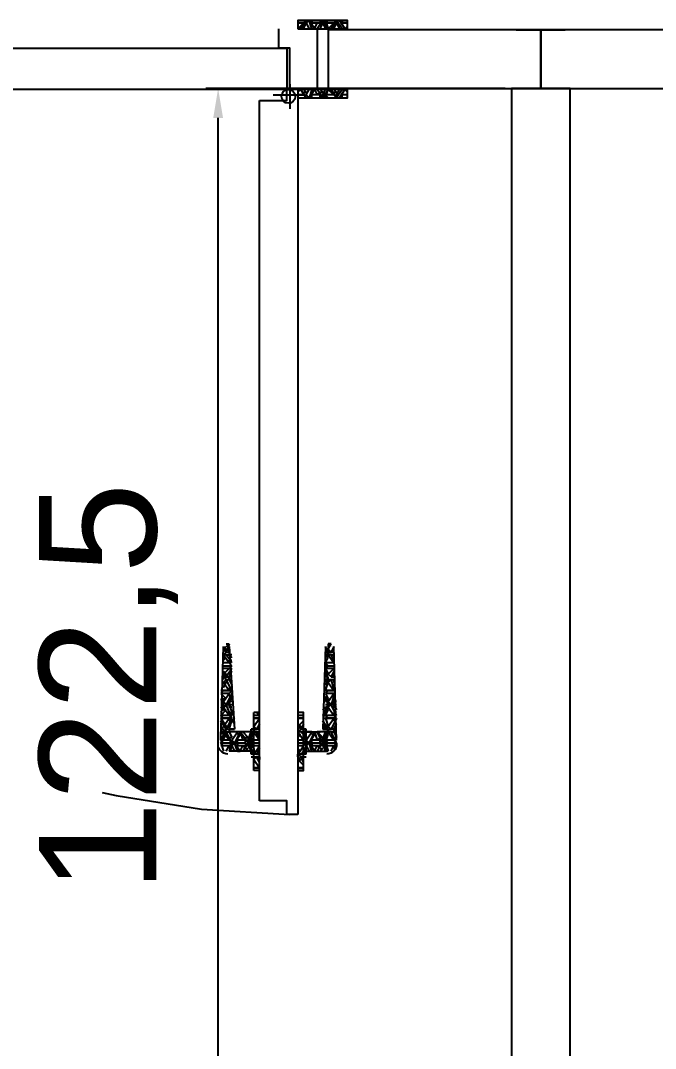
# Model space of a CAD drawing. Header units: centimetres. Extents: x -114 to 2948, y -828 to 1257.
# Drawn here: x 2416.5 to 2481.5, y 280.3 to 385.4 of the extents above; entities that cross this region are included whole.
import ezdxf

# ---------------------------------------------------------------- set-up
doc = ezdxf.new("R2010")
doc.units = ezdxf.units.CM
for name, color, linetype in [('IC_UCLU_H_60', 1, 'Continuous'), ('MONTAJ_OZEL_OLCU', 6, 'Continuous'), ('MONTAJ_OZEL_PANO', 6, 'Continuous'), ('MONTAJ_STANDART', 7, 'Continuous')]:
    doc.layers.add(name, color=color, linetype=linetype)
doc.styles.get("Standard").update_dxf_attribs({"font": 'Arial.ttf'})
doc.dimstyles.new('ISO-25', dxfattribs={"dimtxt": 12, "dimasz": 3, "dimexe": 1.25, "dimexo": 0.625, "dimgap": 4, "dimtad": 1, "dimtxsty": 'Standard', "dimcen": 2.5, "dimadec": 0, "dimazin": 0, "dimtfac": 1, "dimtmove": 0, "dimatfit": 3, "dimfxl": 1, "dimarcsym": 0})

# ---------------------------------------------------------------- blocks, each defined once
blk = doc.blocks.new('MNT_BOM_K01_IC_KAPI_ACIKLIK820')
at = {"color": 133, "linetype": 'Continuous', "lineweight": 25, "true_color": 0x6ec1dd}
for p, q in [((54328.39, 7919.03), (54328.39, 7993.18)), ((54324.44, 7991.77), (54324.44, 7920.16)), ((54324.44, 7988.67), (54323.88, 7988.67)), ((54323.88, 7988.67), (54323.88, 7982.75)), ((54324.44, 7988.67), (54323.88, 7988.67)), ((54323.88, 7988.39), (54324.44, 7988.39)), ((54324.44, 7988.39), (54323.88, 7988.39)), ((54323.88, 7987.54), (54324.44, 7988.39)), ((54323.88, 7987.82), (54323.88, 7987.54)), ((54324.44, 7987.82), (54324.16, 7987.26)), ((54324.44, 7988.67), (54324.44, 7988.67)), ((54324.44, 7988.67), (54324.44, 7988.67)), ((54324.44, 7988.39), (54324.44, 7988.39)), ((54328.95, 7988.67), (54328.39, 7988.67)), ((54328.39, 7988.39), (54328.95, 7988.39)), ((54328.95, 7988.39), (54328.39, 7988.39)), ((54328.39, 7987.54), (54328.95, 7988.11)), ((54328.39, 7987.82), (54328.67, 7987.54)), ((54320.5, 7985.85), (54320.78, 7986.7)), ((54321.06, 7986.7), (54321.34, 7986.13)), ((54321.62, 7985.85), (54321.34, 7986.7)), ((54321.34, 7986.7), (54321.62, 7986.41)), ((54323.6, 7986.7), (54321.34, 7986.7)), ((54321.62, 7986.13), (54321.9, 7986.7)), ((54322.19, 7986.7), (54321.9, 7985.85)), ((54321.9, 7985.85), (54322.47, 7986.7)), ((54322.19, 7986.7), (54322.19, 7986.7)), ((54322.19, 7986.7), (54322.47, 7986.7)), ((54322.47, 7986.7), (54322.75, 7986.13)), ((54323.03, 7986.7), (54323.31, 7986.41)), ((54323.31, 7986.13), (54323.6, 7986.7)), ((54323.6, 7987.26), (54323.88, 7987.26)), ((54323.88, 7986.7), (54323.6, 7986.98)), ((54323.88, 7986.98), (54323.6, 7986.98)), ((54323.6, 7986.98), (54323.6, 7986.98)), ((54323.6, 7986.98), (54323.6, 7984.44)), ((54324.16, 7987.26), (54323.88, 7987.54)), ((54323.88, 7987.54), (54323.88, 7987.54)), ((54323.88, 7987.26), (54323.88, 7987.26)), ((54323.88, 7987.26), (54324.44, 7987.26)), ((54323.88, 7987.26), (54323.88, 7986.98)), ((54323.88, 7987.26), (54323.88, 7987.26)), ((54323.88, 7987.26), (54323.88, 7986.98)), ((54323.88, 7987.26), (54323.88, 7987.26)), ((54324.16, 7986.98), (54323.88, 7986.98)), ((54323.88, 7986.98), (54324.44, 7986.13)), ((54323.88, 7986.98), (54323.88, 7986.98)), ((54323.88, 7986.7), (54323.88, 7986.7)), ((54323.88, 7986.41), (54323.88, 7986.7)), ((54324.16, 7987.26), (54324.44, 7987.26)), ((54324.44, 7986.41), (54324.16, 7986.98)), ((54324.16, 7986.98), (54324.44, 7986.98)), ((54324.44, 7987.26), (54324.44, 7987.54)), ((54324.44, 7987.26), (54324.44, 7987.26)), ((54324.44, 7987.26), (54324.44, 7987.26)), ((54324.44, 7986.98), (54324.44, 7986.98)), ((54324.44, 7986.98), (54324.44, 7986.98)), ((54324.44, 7986.98), (54324.44, 7986.98)), ((54328.67, 7987.26), (54328.39, 7987.54)), ((54328.67, 7987.26), (54328.39, 7987.54)), ((54328.39, 7987.54), (54328.67, 7987.54)), ((54328.39, 7987.26), (54328.39, 7987.26)), ((54328.39, 7987.26), (54328.39, 7987.26)), ((54328.39, 7987.26), (54328.39, 7986.98)), ((54328.67, 7986.98), (54328.39, 7986.98)), ((54328.39, 7986.98), (54328.95, 7986.13)), ((54328.39, 7986.7), (54328.67, 7986.7)), ((54328.39, 7986.41), (54328.67, 7986.7)), ((54328.67, 7987.26), (54328.95, 7987.26)), ((54328.67, 7987.26), (54328.95, 7987.26)), ((54328.95, 7986.7), (54328.67, 7986.98)), ((54328.67, 7986.98), (54328.95, 7986.98)), ((54328.95, 7987.26), (54329.24, 7987.26)), ((54328.95, 7987.26), (54328.95, 7987.26)), ((54328.95, 7987.26), (54328.95, 7986.98)), ((54328.95, 7987.26), (54328.95, 7987.26)), ((54328.95, 7986.98), (54328.95, 7986.98)), ((54329.24, 7986.98), (54328.95, 7986.98)), ((54328.95, 7986.98), (54329.24, 7986.41)), ((54328.95, 7986.98), (54328.95, 7986.98)), ((54329.24, 7986.98), (54329.24, 7984.44)), ((54329.24, 7986.13), (54329.52, 7986.7)), ((54329.24, 7986.7), (54331.49, 7986.7)), ((54329.8, 7986.7), (54329.52, 7985.85)), ((54329.52, 7985.85), (54330.08, 7986.7)), ((54329.8, 7986.7), (54329.8, 7986.7)), ((54329.8, 7986.7), (54330.08, 7986.7)), ((54330.08, 7986.7), (54330.36, 7986.13)), ((54330.65, 7986.7), (54330.93, 7986.41)), ((54330.93, 7986.13), (54331.21, 7986.7)), ((54331.21, 7985.85), (54331.49, 7986.7)), ((54331.49, 7986.7), (54331.49, 7986.7)), ((54331.49, 7986.7), (54331.49, 7986.7)), ((54331.77, 7986.7), (54332.05, 7986.13)), ((54332.34, 7985.85), (54332.05, 7986.7)), ((54320.78, 7985.85), (54320.5, 7986.13)), ((54321.34, 7986.13), (54320.5, 7986.13)), ((54320.5, 7985.85), (54320.5, 7985.85)), ((54320.5, 7985.85), (54320.5, 7985.85)), ((54320.78, 7985.85), (54320.5, 7985.57)), ((54320.5, 7985.85), (54321.06, 7985)), ((54321.34, 7985.57), (54320.5, 7985.57)), ((54320.5, 7985.57), (54320.78, 7975.98)), ((54320.78, 7984.72), (54321.34, 7985.57)), ((54321.62, 7985.85), (54321.06, 7984.72)), ((54321.34, 7986.41), (54321.34, 7986.13)), ((54321.34, 7986.41), (54321.62, 7986.41)), ((54321.62, 7985.85), (54321.34, 7986.13)), ((54321.62, 7985.85), (54321.34, 7985.57)), ((54321.34, 7985.29), (54321.34, 7985.57)), ((54321.9, 7985.85), (54321.62, 7986.13)), ((54321.9, 7985.85), (54321.62, 7985.57)), ((54321.62, 7985.57), (54322.19, 7984.72)), ((54322.47, 7984.72), (54321.9, 7985.85)), ((54321.9, 7985.85), (54321.9, 7985.85)), ((54321.9, 7985.85), (54321.9, 7985.85)), ((54321.9, 7985.85), (54322.47, 7985)), ((54322.19, 7985.85), (54322.19, 7986.13)), ((54323.03, 7986.13), (54322.19, 7986.13)), ((54322.19, 7985.85), (54322.19, 7985.57)), ((54323.03, 7985.57), (54322.19, 7985.57)), ((54322.47, 7984.72), (54322.75, 7985.57)), ((54323.03, 7986.41), (54322.75, 7986.13)), ((54323.03, 7985.29), (54322.75, 7985.57)), ((54323.03, 7986.41), (54323.31, 7986.41)), ((54323.03, 7985.85), (54323.03, 7986.13)), ((54323.03, 7985.85), (54323.03, 7985.57)), ((54323.31, 7985.85), (54323.31, 7986.13)), ((54323.31, 7985.85), (54323.6, 7985.85)), ((54323.31, 7985.85), (54323.6, 7985.85)), ((54323.31, 7985.85), (54323.31, 7985.57)), ((54323.31, 7985.85), (54323.6, 7985.85)), ((54323.31, 7985.57), (54323.6, 7984.72)), ((54323.88, 7985.85), (54323.6, 7986.13)), ((54323.88, 7986.13), (54323.6, 7986.13)), ((54323.6, 7985.85), (54323.88, 7985.85)), ((54323.88, 7985.85), (54323.6, 7985.57)), ((54323.6, 7985.85), (54323.6, 7985.57)), ((54323.88, 7985.57), (54323.6, 7985.57)), ((54323.6, 7985.57), (54323.88, 7985.29)), ((54324.44, 7986.13), (54323.88, 7986.13)), ((54323.88, 7985.85), (54324.44, 7985.85)), ((54324.44, 7985.57), (54323.88, 7985.57)), ((54323.88, 7984.72), (54324.44, 7985.57)), ((54324.44, 7986.13), (54324.44, 7986.13)), ((54324.44, 7985.57), (54324.44, 7985.57)), ((54328.95, 7986.13), (54328.39, 7986.13)), ((54328.39, 7985.85), (54328.95, 7985.85)), ((54328.95, 7985.57), (54328.39, 7985.57)), ((54328.39, 7984.72), (54328.95, 7985.57)), ((54328.95, 7986.41), (54328.95, 7986.13)), ((54328.95, 7986.41), (54329.24, 7986.41)), ((54329.24, 7985.85), (54328.95, 7986.13)), ((54328.95, 7986.13), (54328.95, 7986.13)), ((54328.95, 7986.13), (54328.95, 7986.13)), ((54328.95, 7985.85), (54329.24, 7985.85)), ((54329.24, 7985.85), (54328.95, 7985.57)), ((54329.24, 7985.57), (54328.95, 7985)), ((54328.95, 7985.29), (54328.95, 7985.57)), ((54328.95, 7985.57), (54328.95, 7985.57)), ((54328.95, 7985.57), (54328.95, 7985.57)), ((54329.24, 7986.41), (54329.24, 7986.41)), ((54329.52, 7985.85), (54329.24, 7986.13)), ((54329.24, 7985.85), (54330.65, 7985.85)), ((54329.24, 7985.85), (54329.24, 7985.57)), ((54329.24, 7985.85), (54329.24, 7985.85)), ((54329.52, 7985.85), (54329.24, 7985.57)), ((54329.24, 7985.57), (54329.8, 7984.72)), ((54330.08, 7984.72), (54329.52, 7985.85)), ((54329.52, 7985.85), (54329.52, 7985.85)), ((54329.52, 7985.85), (54329.52, 7985.85)), ((54329.52, 7985.85), (54330.08, 7985)), ((54329.8, 7985.85), (54329.8, 7986.13)), ((54330.65, 7986.13), (54329.8, 7986.13)), ((54329.8, 7985.85), (54329.8, 7985.57)), ((54330.65, 7985.57), (54329.8, 7985.57)), ((54330.08, 7984.72), (54330.36, 7985.57)), ((54330.65, 7986.41), (54330.36, 7986.13)), ((54330.65, 7985.29), (54330.36, 7985.57)), ((54330.65, 7986.41), (54330.93, 7986.41)), ((54330.65, 7985.85), (54330.65, 7986.13)), ((54330.65, 7985.85), (54330.65, 7985.57)), ((54330.93, 7985.85), (54330.93, 7986.13)), ((54330.93, 7985.85), (54332.34, 7985.85)), ((54330.93, 7985.85), (54331.21, 7985.85)), ((54330.93, 7985.85), (54330.93, 7985.57)), ((54330.93, 7985.85), (54331.21, 7985.85)), ((54330.93, 7985.57), (54331.21, 7984.72)), ((54331.49, 7985.85), (54331.21, 7986.13)), ((54332.05, 7986.13), (54331.21, 7986.13)), ((54331.49, 7985.85), (54331.21, 7985.57)), ((54331.21, 7985.85), (54331.49, 7985)), ((54332.05, 7985.57), (54331.21, 7985.57)), ((54331.49, 7984.72), (54332.05, 7985.57)), ((54332.34, 7985.85), (54331.77, 7984.72)), ((54332.05, 7986.41), (54332.05, 7986.13)), ((54332.05, 7986.41), (54332.34, 7986.41)), ((54332.34, 7985.85), (54332.05, 7986.13)), ((54332.34, 7985.85), (54332.05, 7985.57)), ((54332.05, 7985.29), (54332.05, 7985.57)), ((54332.34, 7985.57), (54332.05, 7975.98)), ((54332.34, 7985.57), (54332.34, 7985.57)), ((54332.34, 7985.57), (54332.34, 7985.29)), ((54320.78, 7985), (54320.5, 7984.72)), ((54320.5, 7985), (54320.5, 7984.72)), ((54320.78, 7984.72), (54320.5, 7984.72)), ((54320.78, 7985), (54321.06, 7985)), ((54320.78, 7984.44), (54320.78, 7984.72)), ((54321.06, 7984.72), (54320.78, 7984.72)), ((54321.06, 7984.72), (54321.34, 7984.72)), ((54321.34, 7985.29), (54321.62, 7985.29)), ((54321.34, 7984.72), (54321.62, 7985.29)), ((54321.34, 7984.44), (54321.34, 7984.72)), ((54322.19, 7984.72), (54321.34, 7984.72)), ((54323.6, 7984.72), (54321.9, 7984.72)), ((54322.19, 7985), (54322.19, 7984.72)), ((54322.19, 7985), (54322.47, 7985)), ((54322.19, 7984.72), (54322.19, 7984.72)), ((54322.47, 7984.72), (54322.47, 7984.72)), ((54322.75, 7984.72), (54323.31, 7985.29)), ((54322.75, 7984.72), (54322.75, 7984.72)), ((54323.6, 7984.72), (54322.75, 7984.72)), ((54323.03, 7985.29), (54323.31, 7985.29)), ((54323.88, 7985), (54323.6, 7984.72)), ((54323.88, 7984.72), (54323.6, 7984.72)), ((54323.6, 7984.72), (54323.6, 7984.72)), ((54323.88, 7985.29), (54323.88, 7985)), ((54323.88, 7985), (54323.88, 7985)), ((54323.88, 7984.44), (54323.88, 7984.72)), ((54323.88, 7984.44), (54323.88, 7984.72)), ((54324.16, 7984.72), (54323.88, 7984.72)), ((54324.44, 7985.29), (54324.16, 7984.72)), ((54324.16, 7984.72), (54324.44, 7984.72)), ((54324.44, 7984.72), (54324.44, 7984.72)), ((54324.44, 7984.72), (54324.44, 7984.72)), ((54324.44, 7984.72), (54324.44, 7984.72)), ((54328.39, 7985.29), (54328.67, 7985)), ((54328.39, 7985), (54328.67, 7985)), ((54328.39, 7984.44), (54328.39, 7984.72)), ((54328.67, 7984.72), (54328.39, 7984.72)), ((54328.95, 7985), (54328.67, 7984.72)), ((54328.67, 7984.72), (54328.95, 7984.72)), ((54328.95, 7985.29), (54329.24, 7985.29)), ((54328.95, 7984.72), (54329.24, 7985.29)), ((54328.95, 7984.72), (54328.95, 7984.72)), ((54328.95, 7984.44), (54328.95, 7984.72)), ((54329.24, 7984.72), (54328.95, 7984.72)), ((54329.24, 7985.29), (54329.24, 7985.29)), ((54329.24, 7985.29), (54329.24, 7985.29)), ((54329.8, 7984.72), (54329.24, 7984.72)), ((54329.24, 7984.72), (54330.65, 7984.72)), ((54329.8, 7985), (54329.8, 7984.72)), ((54329.8, 7985), (54330.08, 7985)), ((54329.8, 7984.72), (54329.8, 7984.72)), ((54330.08, 7984.72), (54330.08, 7984.72)), ((54330.36, 7984.72), (54330.93, 7985.29)), ((54330.36, 7984.72), (54330.36, 7984.72)), ((54331.49, 7984.72), (54330.36, 7984.72)), ((54330.65, 7985.29), (54330.93, 7985.29)), ((54331.49, 7985), (54331.21, 7984.72)), ((54331.49, 7985), (54331.49, 7985)), ((54331.49, 7984.44), (54331.49, 7984.72)), ((54331.77, 7984.72), (54331.49, 7984.72)), ((54331.77, 7984.72), (54332.05, 7984.72)), ((54332.05, 7985.29), (54332.34, 7985.29)), ((54332.05, 7984.72), (54332.34, 7985.29)), ((54332.05, 7984.44), (54332.05, 7984.72)), ((54332.34, 7984.72), (54332.05, 7984.72)), ((54320.5, 7984.44), (54320.78, 7984.44)), ((54321.06, 7984.44), (54320.5, 7983.6)), ((54320.78, 7984.16), (54320.5, 7984.44)), ((54320.78, 7984.44), (54320.5, 7984.44)), ((54320.5, 7984.16), (54320.5, 7984.44)), ((54320.5, 7983.31), (54321.06, 7984.16)), ((54320.78, 7984.44), (54320.78, 7984.44)), ((54321.06, 7984.44), (54320.78, 7984.16)), ((54320.78, 7984.16), (54321.06, 7984.16)), ((54320.78, 7984.16), (54321.34, 7983.31)), ((54321.06, 7984.44), (54321.9, 7984.44)), ((54321.06, 7984.44), (54321.34, 7984.44)), ((54321.34, 7984.44), (54321.34, 7984.44)), ((54321.9, 7984.44), (54321.34, 7984.44)), ((54321.34, 7984.44), (54321.62, 7983.6)), ((54321.34, 7975.98), (54321.9, 7984.44)), ((54321.34, 7983.6), (54321.34, 7983.31)), ((54321.34, 7983.6), (54321.62, 7983.6)), ((54321.62, 7983.6), (54321.9, 7983.88)), ((54321.9, 7983.31), (54321.62, 7983.6)), ((54321.9, 7984.44), (54321.9, 7984.44)), ((54323.6, 7984.44), (54323.88, 7984.44)), ((54323.88, 7984.44), (54323.6, 7984.44)), ((54323.88, 7984.44), (54324.44, 7984.44)), ((54323.88, 7984.44), (54323.88, 7984.44)), ((54323.88, 7984.44), (54323.88, 7984.16)), ((54323.88, 7984.44), (54323.88, 7984.44)), ((54324.16, 7984.44), (54323.88, 7984.16)), ((54323.88, 7984.44), (54323.88, 7984.44)), ((54323.88, 7984.16), (54323.88, 7984.16)), ((54323.88, 7983.88), (54323.88, 7984.16)), ((54323.88, 7984.16), (54324.44, 7983.31)), ((54323.88, 7984.16), (54323.88, 7984.16)), ((54324.44, 7983.88), (54324.16, 7984.44)), ((54324.16, 7984.44), (54324.44, 7984.44)), ((54324.44, 7984.44), (54324.44, 7984.44)), ((54324.44, 7984.44), (54324.44, 7984.44)), ((54324.44, 7984.44), (54324.44, 7984.44)), ((54328.39, 7984.44), (54328.39, 7984.44)), ((54328.67, 7984.44), (54328.39, 7984.16)), ((54328.39, 7984.44), (54328.39, 7984.44)), ((54328.67, 7984.44), (54328.39, 7984.16)), ((54328.39, 7984.16), (54328.67, 7984.16)), ((54328.39, 7983.88), (54328.67, 7984.16)), ((54328.39, 7984.16), (54328.95, 7983.6)), ((54328.67, 7984.44), (54328.95, 7984.44)), ((54328.67, 7984.44), (54328.95, 7984.44)), ((54328.95, 7984.44), (54329.24, 7984.44)), ((54328.95, 7984.44), (54328.95, 7984.44)), ((54328.95, 7984.44), (54328.95, 7984.44)), ((54329.24, 7984.44), (54328.95, 7984.44)), ((54328.95, 7984.44), (54328.95, 7984.16)), ((54328.95, 7984.44), (54328.95, 7984.44)), ((54328.95, 7984.16), (54328.95, 7984.16)), ((54330.65, 7984.44), (54330.65, 7984.44)), ((54331.49, 7984.44), (54330.93, 7983.6)), ((54331.49, 7984.44), (54330.93, 7984.44)), ((54330.93, 7983.88), (54331.21, 7984.44)), ((54331.21, 7975.98), (54330.93, 7984.44)), ((54331.49, 7984.16), (54331.21, 7984.44)), ((54331.21, 7983.31), (54331.49, 7984.16)), ((54331.49, 7984.44), (54331.49, 7984.44)), ((54331.77, 7984.44), (54331.49, 7984.16)), ((54331.49, 7984.16), (54331.49, 7984.16)), ((54331.49, 7984.16), (54332.05, 7983.31)), ((54332.34, 7983.31), (54331.77, 7984.44)), ((54331.77, 7984.44), (54332.05, 7984.44)), ((54332.05, 7984.44), (54332.05, 7984.44)), ((54332.34, 7984.44), (54332.05, 7984.44)), ((54332.05, 7984.44), (54332.34, 7983.88)), ((54332.05, 7983.6), (54332.05, 7983.31)), ((54332.05, 7983.6), (54332.34, 7983.6)), ((54320.5, 7983.31), (54321.62, 7983.31)), ((54320.5, 7983.31), (54320.5, 7983.31)), ((54320.78, 7983.31), (54320.5, 7983.31)), ((54320.78, 7983.31), (54320.5, 7983.03)), ((54321.34, 7983.31), (54320.5, 7983.31)), ((54320.5, 7983.03), (54320.5, 7983.03)), ((54321.34, 7983.03), (54320.5, 7983.03)), ((54320.5, 7983.03), (54321.06, 7982.47)), ((54320.78, 7982.47), (54320.5, 7982.19)), ((54320.78, 7982.19), (54321.34, 7983.03)), ((54320.78, 7982.47), (54321.06, 7982.47)), ((54321.62, 7983.31), (54321.34, 7983.31)), ((54321.62, 7983.31), (54321.34, 7983.03)), ((54321.34, 7982.75), (54321.34, 7983.03)), ((54321.34, 7982.75), (54321.62, 7982.75)), ((54321.34, 7981.9), (54321.62, 7982.75)), ((54321.62, 7983.03), (54321.62, 7982.75)), ((54321.62, 7982.75), (54321.62, 7982.75)), ((54323.88, 7983.31), (54324.44, 7983.31)), ((54324.44, 7983.31), (54323.88, 7983.31)), ((54324.44, 7983.03), (54323.88, 7983.03)), ((54324.44, 7982.75), (54323.88, 7982.75)), ((54324.16, 7982.75), (54324.44, 7983.03)), ((54324.44, 7983.31), (54324.44, 7983.31)), ((54324.44, 7983.03), (54324.44, 7983.03)), ((54328.39, 7983.31), (54328.95, 7983.31)), ((54328.95, 7983.31), (54328.39, 7983.31)), ((54328.95, 7983.03), (54328.39, 7983.03)), ((54328.95, 7982.75), (54328.95, 7982.75)), ((54330.93, 7983.31), (54332.34, 7983.31)), ((54330.93, 7983.31), (54331.21, 7983.31)), ((54331.49, 7981.9), (54330.93, 7983.03)), ((54330.93, 7983.03), (54331.21, 7983.03)), ((54330.93, 7982.47), (54331.21, 7982.19)), ((54331.49, 7983.31), (54331.21, 7983.31)), ((54331.49, 7983.31), (54331.21, 7983.03)), ((54332.05, 7983.31), (54331.21, 7983.31)), ((54332.05, 7983.03), (54331.21, 7983.03)), ((54331.21, 7983.03), (54331.49, 7982.47)), ((54331.49, 7982.47), (54331.21, 7982.19)), ((54331.49, 7982.19), (54332.05, 7983.03)), ((54331.49, 7982.47), (54331.49, 7982.47)), ((54332.34, 7983.03), (54331.77, 7981.9)), ((54332.34, 7983.31), (54332.05, 7983.31)), ((54332.34, 7983.31), (54332.05, 7983.03)), ((54332.05, 7982.75), (54332.05, 7983.03)), ((54332.05, 7982.75), (54332.34, 7982.75)), ((54332.05, 7981.9), (54332.34, 7982.47)), ((54320.78, 7982.19), (54320.5, 7982.19)), ((54320.5, 7982.19), (54320.5, 7982.19)), ((54320.5, 7981.9), (54320.78, 7981.9)), ((54320.78, 7981.34), (54320.5, 7981.62)), ((54320.78, 7981.62), (54320.5, 7981.62)), ((54320.5, 7981.62), (54320.5, 7981.62)), ((54320.78, 7981.9), (54320.78, 7982.19)), ((54321.06, 7981.9), (54320.78, 7982.19)), ((54320.78, 7981.9), (54320.78, 7981.62)), ((54321.06, 7981.9), (54320.78, 7981.62)), ((54320.78, 7981.62), (54321.34, 7980.78)), ((54321.06, 7981.9), (54321.62, 7981.9)), ((54321.06, 7981.9), (54321.34, 7981.9)), ((54321.06, 7981.9), (54321.34, 7981.9)), ((54321.34, 7981.9), (54321.34, 7982.19)), ((54321.62, 7982.19), (54321.34, 7982.19)), ((54321.34, 7981.9), (54321.34, 7981.62)), ((54321.34, 7981.9), (54321.62, 7981.06)), ((54321.62, 7981.62), (54321.34, 7981.62)), ((54331.49, 7982.19), (54331.21, 7982.19)), ((54331.49, 7981.9), (54331.21, 7981.06)), ((54331.49, 7981.34), (54331.21, 7981.62)), ((54331.49, 7981.62), (54331.21, 7981.62)), ((54331.21, 7981.34), (54331.21, 7981.62)), ((54331.49, 7981.9), (54331.49, 7982.19)), ((54331.77, 7981.9), (54331.49, 7982.19)), ((54331.49, 7981.9), (54331.49, 7981.62)), ((54331.77, 7981.9), (54331.49, 7981.62)), ((54331.49, 7981.62), (54332.05, 7980.78)), ((54332.05, 7981.06), (54331.77, 7981.9)), ((54331.77, 7981.9), (54332.05, 7981.9)), ((54331.77, 7981.9), (54332.05, 7981.9)), ((54332.05, 7981.9), (54332.05, 7982.19)), ((54332.34, 7982.19), (54332.05, 7982.19)), ((54332.05, 7981.9), (54332.05, 7981.62)), ((54332.05, 7981.9), (54332.05, 7981.34)), ((54332.34, 7981.62), (54332.05, 7981.62)), ((54320.5, 7980.78), (54321.06, 7981.34)), ((54320.78, 7980.49), (54320.5, 7980.78)), ((54321.34, 7980.78), (54320.5, 7980.78)), ((54320.5, 7980.49), (54321.62, 7980.49)), ((54320.78, 7980.49), (54320.5, 7980.49)), ((54321.34, 7980.49), (54320.5, 7980.49)), ((54320.78, 7981.34), (54321.06, 7981.34)), ((54320.78, 7979.65), (54321.34, 7980.49)), ((54321.34, 7981.06), (54321.34, 7980.78)), ((54321.34, 7981.06), (54321.62, 7981.06)), ((54321.62, 7980.49), (54321.34, 7980.78)), ((54321.62, 7980.49), (54321.34, 7980.49)), ((54321.34, 7980.21), (54321.34, 7980.49)), ((54321.62, 7980.78), (54321.62, 7981.06)), ((54321.62, 7980.78), (54321.62, 7980.78)), ((54331.21, 7980.78), (54331.49, 7981.34)), ((54331.21, 7980.78), (54331.21, 7980.78)), ((54331.49, 7980.49), (54331.21, 7980.78)), ((54332.05, 7980.78), (54331.21, 7980.78)), ((54331.21, 7980.49), (54332.05, 7980.49)), ((54331.21, 7980.49), (54331.21, 7980.49)), ((54331.49, 7980.49), (54331.21, 7980.49)), ((54332.05, 7980.49), (54331.21, 7980.49)), ((54331.21, 7980.49), (54331.49, 7979.65)), ((54331.49, 7981.34), (54331.49, 7981.34)), ((54331.49, 7979.65), (54332.05, 7980.49)), ((54332.05, 7981.06), (54332.05, 7980.78)), ((54332.05, 7981.06), (54332.05, 7981.06)), ((54332.05, 7980.78), (54332.05, 7980.78)), ((54332.05, 7980.49), (54332.05, 7980.49)), ((54332.05, 7980.21), (54332.05, 7980.49)), ((54320.78, 7980.21), (54321.06, 7979.65)), ((54321.06, 7979.37), (54320.78, 7979.65)), ((54321.06, 7979.37), (54320.78, 7979.65)), ((54320.78, 7979.65), (54320.78, 7979.65)), ((54320.78, 7979.65), (54321.06, 7979.65)), ((54320.78, 7979.37), (54320.78, 7979.37)), ((54320.78, 7979.37), (54320.78, 7979.37)), ((54320.78, 7979.37), (54320.78, 7979.08)), ((54320.78, 7979.37), (54320.78, 7979.37)), ((54321.06, 7979.37), (54321.62, 7979.37)), ((54321.06, 7979.37), (54321.34, 7979.37)), ((54321.34, 7980.21), (54321.62, 7980.21)), ((54321.34, 7979.37), (54321.62, 7979.93)), ((54321.34, 7979.37), (54321.34, 7979.37)), ((54321.34, 7979.37), (54321.34, 7979.08)), ((54321.62, 7979.37), (54321.34, 7979.37)), ((54331.49, 7979.37), (54331.21, 7979.93)), ((54331.49, 7979.65), (54331.21, 7979.37)), ((54331.21, 7979.65), (54331.21, 7979.37)), ((54331.49, 7979.37), (54331.21, 7978.52)), ((54331.49, 7979.37), (54331.21, 7979.37)), ((54331.77, 7979.37), (54331.49, 7979.65)), ((54331.49, 7979.65), (54331.49, 7979.65)), ((54331.49, 7979.37), (54331.49, 7979.37)), ((54331.49, 7979.37), (54331.49, 7979.08)), ((54332.05, 7980.21), (54331.77, 7979.37)), ((54331.77, 7979.37), (54332.05, 7979.37)), ((54332.05, 7980.21), (54332.05, 7980.21)), ((54332.05, 7979.37), (54332.05, 7979.65)), ((54332.05, 7979.37), (54332.05, 7979.37)), ((54332.05, 7979.37), (54332.05, 7979.37)), ((54321.06, 7979.08), (54320.78, 7978.8)), ((54320.78, 7979.08), (54320.78, 7979.08)), ((54320.78, 7978.8), (54321.06, 7978.8)), ((54320.78, 7978.52), (54321.06, 7978.8)), ((54320.78, 7978.8), (54321.34, 7978.24)), ((54321.34, 7978.24), (54320.78, 7978.24)), ((54321.62, 7978.24), (54321.06, 7979.08)), ((54321.06, 7979.08), (54321.34, 7979.08)), ((54321.62, 7979.08), (54321.34, 7979.08)), ((54321.34, 7979.08), (54321.62, 7978.52)), ((54321.62, 7977.96), (54321.34, 7978.24)), ((54321.34, 7978.24), (54321.34, 7978.24)), ((54321.34, 7978.24), (54321.62, 7978.24)), ((54331.49, 7978.8), (54331.21, 7979.08)), ((54331.49, 7979.08), (54331.21, 7979.08)), ((54331.21, 7979.08), (54331.21, 7979.08)), ((54331.21, 7978.24), (54331.49, 7978.8)), ((54331.49, 7977.96), (54331.21, 7978.24)), ((54332.05, 7978.24), (54331.21, 7978.24)), ((54331.77, 7979.08), (54331.49, 7978.8)), ((54331.49, 7978.8), (54331.49, 7978.8)), ((54331.49, 7978.8), (54332.05, 7978.24)), ((54332.05, 7978.52), (54331.77, 7979.08)), ((54331.77, 7979.08), (54332.05, 7979.08)), ((54332.05, 7979.08), (54332.05, 7979.08)), ((54332.05, 7979.08), (54332.05, 7979.08)), ((54332.05, 7979.08), (54332.05, 7978.8)), ((54332.05, 7978.24), (54332.05, 7978.24)), ((54320.78, 7977.96), (54321.62, 7977.96)), ((54321.34, 7977.67), (54320.78, 7977.67)), ((54320.78, 7976.83), (54321.34, 7977.67)), ((54320.78, 7977.39), (54321.06, 7977.11)), ((54321.62, 7977.67), (54321.06, 7976.83)), ((54321.62, 7977.96), (54321.34, 7977.67)), ((54321.34, 7977.39), (54321.34, 7977.67)), ((54321.34, 7977.39), (54321.62, 7977.39)), ((54331.21, 7977.96), (54332.05, 7977.96)), ((54331.49, 7977.96), (54331.21, 7977.67)), ((54332.05, 7977.67), (54331.21, 7977.67)), ((54331.21, 7977.67), (54331.49, 7977.11)), ((54331.49, 7976.83), (54332.05, 7977.67)), ((54332.05, 7977.39), (54331.77, 7976.83)), ((54332.05, 7977.67), (54332.05, 7977.67)), ((54320.78, 7977.11), (54321.06, 7977.11)), ((54321.06, 7976.83), (54320.78, 7976.83)), ((54320.78, 7976.55), (54320.78, 7976.55)), ((54321.06, 7976.55), (54320.78, 7976.26)), ((54320.78, 7976.55), (54320.78, 7976.55)), ((54320.78, 7976.55), (54320.78, 7976.55)), ((54321.06, 7976.55), (54320.78, 7976.26)), ((54320.78, 7976.26), (54321.06, 7976.26)), ((54320.78, 7975.98), (54321.06, 7976.26)), ((54320.78, 7976.26), (54321.34, 7975.7)), ((54321.06, 7976.83), (54321.34, 7976.83)), ((54321.06, 7976.55), (54321.34, 7976.55)), ((54321.06, 7976.55), (54321.34, 7976.55)), ((54321.34, 7976.83), (54321.62, 7977.11)), ((54321.34, 7976.55), (54321.34, 7976.83)), ((54321.62, 7976.83), (54321.34, 7976.83)), ((54321.34, 7976.55), (54321.34, 7976.26)), ((54321.34, 7976.55), (54321.34, 7976.26)), ((54321.34, 7976.26), (54321.34, 7976.26)), ((54331.49, 7976.55), (54331.21, 7977.11)), ((54331.49, 7977.11), (54331.21, 7976.83)), ((54331.49, 7976.83), (54331.21, 7976.83)), ((54331.49, 7976.55), (54331.21, 7975.98)), ((54331.49, 7976.26), (54331.21, 7976.26)), ((54331.49, 7976.26), (54331.21, 7976.26)), ((54331.49, 7977.11), (54331.49, 7977.11)), ((54331.49, 7976.55), (54331.49, 7976.83)), ((54331.77, 7976.83), (54331.49, 7976.83)), ((54331.49, 7976.55), (54331.49, 7976.26)), ((54331.77, 7976.55), (54331.49, 7976.26)), ((54331.49, 7976.26), (54331.49, 7976.26)), ((54331.49, 7975.7), (54331.49, 7976.26)), ((54331.49, 7976.26), (54331.77, 7975.7)), ((54331.77, 7976.83), (54332.05, 7976.83)), ((54332.05, 7975.98), (54331.77, 7976.55)), ((54331.77, 7976.55), (54332.05, 7976.55)), ((54332.05, 7976.83), (54332.05, 7976.83)), ((54332.05, 7976.55), (54332.05, 7976.55)), ((54321.06, 7975.98), (54321.06, 7975.98)), ((54321.06, 7975.7), (54321.34, 7975.7)), ((54321.34, 7975.98), (54321.34, 7975.98)), ((54331.49, 7975.98), (54331.49, 7975.98)), ((54331.77, 7975.7), (54331.49, 7975.7)), ((54331.77, 7975.98), (54331.77, 7975.98)), ((54327.54, 7918.47), (54327.54, 7921)), ((54325.85, 7919.59), (54328.95, 7919.59)), ((54328.95, 7919.59), (54328.39, 7919.59)), ((54329.24, 7919.88), (54328.67, 7919.03)), ((54328.67, 7919.03), (54328.95, 7919.59)), ((54329.24, 7919.88), (54328.95, 7919.59)), ((54328.95, 7919.31), (54328.95, 7919.59)), ((54329.24, 7919.88), (54329.24, 7919.88)), ((54329.24, 7919.88), (54329.24, 7919.88)), ((54329.52, 7919.88), (54329.24, 7919.59)), ((54329.24, 7919.59), (54329.52, 7919.03)), ((54329.8, 7919.03), (54329.52, 7919.88)), ((54329.52, 7919.88), (54329.52, 7919.88)), ((54329.52, 7919.88), (54330.08, 7919.03)), ((54329.8, 7919.88), (54329.8, 7919.88)), ((54329.8, 7919.88), (54329.8, 7919.59)), ((54330.65, 7919.59), (54329.8, 7919.59)), ((54330.08, 7919.03), (54330.36, 7919.59)), ((54330.93, 7919.88), (54330.36, 7919.03)), ((54330.65, 7919.31), (54330.36, 7919.59)), ((54330.65, 7919.88), (54330.65, 7919.88)), ((54330.65, 7919.88), (54330.65, 7919.59)), ((54331.49, 7919.03), (54330.93, 7919.88)), ((54330.93, 7919.88), (54330.93, 7919.59)), ((54330.93, 7919.88), (54331.21, 7919.88)), ((54330.93, 7919.59), (54331.21, 7919.03)), ((54331.49, 7919.88), (54331.21, 7919.88)), ((54331.49, 7919.88), (54331.21, 7919.59)), ((54331.21, 7919.88), (54331.49, 7919.03)), ((54332.05, 7919.59), (54331.21, 7919.59)), ((54331.49, 7919.03), (54332.05, 7919.59)), ((54332.34, 7919.88), (54331.77, 7919.03)), ((54332.34, 7919.88), (54332.05, 7919.59)), ((54332.05, 7919.31), (54332.05, 7919.59)), ((54332.9, 7919.03), (54332.34, 7919.88)), ((54332.34, 7919.88), (54332.34, 7919.88)), ((54332.34, 7919.88), (54332.34, 7919.59)), ((54332.34, 7919.88), (54332.62, 7919.88)), ((54332.34, 7919.59), (54332.62, 7919.03)), ((54332.62, 7919.88), (54333.18, 7919.03)), ((54332.9, 7919.88), (54332.9, 7919.88)), ((54332.9, 7919.88), (54332.9, 7919.59)), ((54333.46, 7919.59), (54332.9, 7919.59)), ((54327.54, 7919.03), (54253.39, 7919.03)), ((54327.26, 7914.8), (54327.26, 7919.03)), ((54328.39, 7919.31), (54328.67, 7919.03)), ((54328.39, 7919.03), (54328.67, 7919.03)), ((54328.95, 7919.31), (54329.24, 7919.31)), ((54328.95, 7919.03), (54329.24, 7919.31)), ((54329.8, 7919.03), (54329.8, 7919.03)), ((54329.8, 7919.03), (54330.08, 7919.03)), ((54330.36, 7912.83), (54330.36, 7919.03)), ((54330.65, 7919.31), (54330.93, 7919.31)), ((54330.65, 7919.03), (54330.93, 7919.31)), ((54331.49, 7919.03), (54331.21, 7919.03)), ((54331.49, 7919.03), (54331.49, 7919.03)), ((54332.05, 7919.31), (54332.34, 7919.31)), ((54332.05, 7919.03), (54332.34, 7919.31)), ((54332.9, 7919.03), (54332.9, 7919.03)), ((54332.9, 7919.03), (54333.18, 7919.03)), ((54333.18, 7919.03), (54333.46, 7919.31)), ((54333.46, 7919.03), (54333.46, 7919.03)), ((54253.39, 7914.8), (54327.26, 7914.8)), ((54326.42, 7914.8), (54326.42, 7912.83)), ((54328.39, 7912.83), (54328.67, 7912.83)), ((54328.39, 7912.55), (54328.67, 7912.83)), ((54328.39, 7912.83), (54328.95, 7912.26)), ((54328.95, 7912.26), (54328.39, 7912.26)), ((54329.24, 7911.98), (54328.67, 7912.83)), ((54328.95, 7912.83), (54329.24, 7912.26)), ((54329.24, 7911.98), (54328.95, 7912.26)), ((54328.95, 7912.26), (54328.95, 7912.26)), ((54328.95, 7912.26), (54329.24, 7912.26)), ((54329.24, 7912.26), (54329.52, 7912.83)), ((54329.52, 7911.98), (54329.24, 7912.26)), ((54329.8, 7912.83), (54329.52, 7911.98)), ((54329.52, 7911.98), (54330.08, 7912.83)), ((54329.8, 7912.83), (54329.8, 7912.83)), ((54329.8, 7912.83), (54330.08, 7912.83)), ((54329.8, 7911.98), (54329.8, 7912.26)), ((54330.65, 7912.26), (54329.8, 7912.26)), ((54330.08, 7912.83), (54330.36, 7912.26)), ((54330.93, 7911.98), (54330.36, 7912.83)), ((54330.65, 7912.26), (54330.36, 7912.26)), ((54330.65, 7912.83), (54330.93, 7912.26)), ((54330.65, 7911.98), (54330.65, 7912.26)), ((54330.65, 7912.26), (54330.93, 7912.26)), ((54331.49, 7912.83), (54330.93, 7911.98)), ((54330.93, 7912.26), (54331.21, 7912.83)), ((54330.93, 7911.98), (54330.93, 7912.26)), ((54331.49, 7912.83), (54331.21, 7912.83)), ((54331.21, 7911.98), (54331.49, 7912.83)), ((54331.49, 7911.98), (54331.21, 7912.26)), ((54332.05, 7912.26), (54331.21, 7912.26)), ((54331.49, 7912.83), (54331.49, 7912.83)), ((54331.49, 7912.83), (54332.05, 7912.26)), ((54332.34, 7911.98), (54331.77, 7912.83)), ((54332.05, 7912.83), (54332.34, 7912.26)), ((54332.05, 7912.26), (54332.05, 7912.26)), ((54332.05, 7912.26), (54332.34, 7912.26)), ((54332.34, 7912.26), (54332.62, 7912.83)), ((54332.34, 7911.98), (54332.34, 7912.26)), ((54332.62, 7911.98), (54333.18, 7912.83)), ((54332.9, 7912.83), (54332.9, 7912.83)), ((54332.9, 7912.83), (54333.18, 7912.83)), ((54332.9, 7911.98), (54332.9, 7912.26)), ((54333.46, 7912.26), (54332.9, 7912.26)), ((54333.18, 7912.83), (54333.46, 7912.55)), ((54333.46, 7912.83), (54333.46, 7912.83)), ((54329.24, 7911.98), (54329.24, 7911.98)), ((54329.24, 7911.98), (54329.24, 7911.98)), ((54329.52, 7911.98), (54329.52, 7911.98)), ((54329.8, 7911.98), (54329.8, 7911.98)), ((54330.65, 7911.98), (54330.65, 7911.98)), ((54330.93, 7911.98), (54331.21, 7911.98)), ((54331.49, 7911.98), (54331.49, 7911.98)), ((54332.34, 7911.98), (54332.62, 7911.98)), ((54332.9, 7911.98), (54332.9, 7911.98))]:
    blk.add_line(p, q, dxfattribs=at)
at = {"color": 7, "linetype": 'Continuous', "lineweight": 25}
blk.add_lwpolyline([(54308.37, 7990.93), (54309.78, 7991.21), (54318.52, 7992.62), (54327.54, 7993.18)], dxfattribs=at)
at = {"color": 133, "linetype": 'Continuous', "lineweight": 25, "true_color": 0x6ec1dd}
for points in [[(54328.39, 7993.18), (54327.26, 7993.18), (54327.26, 7991.77), (54324.44, 7991.77)], [(54328.39, 7988.67), (54328.95, 7988.67), (54328.95, 7982.75), (54328.39, 7982.75)], [(54328.95, 7987.82), (54328.67, 7987.26), (54328.39, 7986.98)], [(54323.88, 7986.98), (54323.6, 7986.41), (54323.31, 7985.85), (54322.47, 7984.72)], [(54323.88, 7984.72), (54323.6, 7985.29), (54323.31, 7985.85), (54322.75, 7986.7)], [(54329.24, 7985.85), (54329.24, 7986.13), (54328.95, 7986.7)], [(54331.49, 7984.44), (54330.93, 7985.85), (54330.36, 7986.7)], [(54331.49, 7986.7), (54330.93, 7985.85), (54330.36, 7984.72)], [(54320.5, 7985.85), (54321.62, 7985.85), (54323.03, 7985.85)], [(54321.62, 7983.31), (54321.06, 7984.44), (54320.5, 7985.57)], [(54323.6, 7985.85), (54323.6, 7986.13), (54323.88, 7986.41)], [(54328.95, 7983.88), (54328.67, 7984.44), (54328.39, 7984.72)], [(54330.93, 7984.44), (54331.49, 7984.44), (54332.34, 7984.44)], [(54321.62, 7983.31), (54321.06, 7981.9), (54320.5, 7981.34)], [(54321.62, 7980.78), (54321.06, 7981.9), (54320.5, 7982.75)], [(54331.21, 7981.9), (54331.49, 7981.9), (54332.34, 7981.9)], [(54321.62, 7980.49), (54321.06, 7979.37), (54320.78, 7978.8)], [(54331.21, 7979.37), (54331.49, 7979.37), (54332.05, 7979.37)], [(54321.34, 7975.7), (54321.06, 7976.55), (54320.78, 7976.83)], [(54331.21, 7976.55), (54331.49, 7976.55), (54332.05, 7976.55)], [(54324.44, 7920.16), (54327.26, 7920.16), (54327.26, 7919.03)], [(54328.39, 7919.03), (54328.39, 7919.88), (54333.46, 7919.88), (54333.46, 7919.03), (54327.54, 7919.03)], [(54328.39, 7919.88), (54329.24, 7919.88), (54330.65, 7919.88)], [(54330.93, 7919.88), (54332.34, 7919.88), (54333.46, 7919.88)], [(54327.54, 7919.03), (54327.54, 7914.8), (54326.42, 7914.8)], [(54332.9, 7912.83), (54332.34, 7911.98), (54332.05, 7912.26)], [(54328.39, 7911.98), (54329.24, 7911.98), (54330.65, 7911.98)], [(54330.93, 7911.98), (54332.34, 7911.98), (54333.46, 7911.98)]]:
    blk.add_lwpolyline(points, dxfattribs=at)
blk.add_lwpolyline([(54328.39, 7912.83), (54333.46, 7912.83), (54333.46, 7911.98), (54328.39, 7911.98)], close=True, dxfattribs=at)
for points in [[(54320.49, 7986.67), (54320.3, 7986.48), (54320.2, 7986.22), (54320.21, 7985.95)], [(54321.2, 7986.98), (54320.93, 7986.98), (54320.67, 7986.87), (54320.49, 7986.67)], [(54332.06, 7986.67), (54331.88, 7986.87), (54331.62, 7986.98), (54331.35, 7986.98)], [(54332.34, 7985.95), (54332.35, 7986.22), (54332.25, 7986.48), (54332.06, 7986.67)], [(54327.4, 7920.44), (54327.01, 7920.44), (54326.7, 7920.12), (54326.7, 7919.74)], [(54328.11, 7919.74), (54328.11, 7920.12), (54327.79, 7920.44), (54327.4, 7920.44)], [(54326.7, 7919.74), (54326.7, 7919.35), (54327.01, 7919.03), (54327.4, 7919.03)], [(54327.4, 7919.03), (54327.79, 7919.03), (54328.11, 7919.35), (54328.11, 7919.74)]]:
    blk.add_open_spline(points, degree=3, dxfattribs=at)
blk = doc.blocks.new('MNT_BOM_I11_1255p0_H_K01_PM')
at = {"color": 0}
blk.add_lwpolyline([(103.75, 0), (125.5, 0), (125.5, 6), (103.75, 6)], close=True, dxfattribs=at)
at = {"yscale": -1}
blk.add_blockref('MNT_BOM_K01_IC_KAPI_ACIKLIK820', (-54227.72, 7918.93), dxfattribs=at)
blk = doc.blocks.new('MNT_BOM_I11_1255p0_H_K01_MM')
at = {"color": 0}
blk.add_lwpolyline([(0, 0), (21.75, 0), (21.75, 6), (0, 6)], close=True, dxfattribs=at)
blk = doc.blocks.new('*D232')
at = {"layer": 'Defpoints', "color": 0, "transparency": 16777216}
for p in [(2436.75, 378.5), (2466.75, 378.5), (2466.75, 256)]:
    blk.add_point(p, dxfattribs=at)
at = {"layer": 'MONTAJ_OZEL_OLCU', "color": 0, "lineweight": -2, "transparency": 16777216}
for p, q in [((2466.12, 378.5), (2435.5, 378.5)), ((2436.75, 259), (2436.75, 375.5)), ((2466.12, 256), (2435.5, 256))]:
    blk.add_line(p, q, dxfattribs=at)
at = {"layer": 'MONTAJ_OZEL_OLCU', "color": 0, "transparency": 16777216}
for points in [[(2436.25, 375.5), (2437.25, 375.5), (2436.75, 378.5)], [(2436.25, 259), (2437.25, 259), (2436.75, 256)]]:
    blk.add_solid(points, dxfattribs=at)
at = {"layer": 'MONTAJ_OZEL_OLCU', "color": 0, "transparency": 16777216, "insert": (2425.54, 317.25), "char_height": 12, "attachment_point": 5, "rotation": 90}
blk.add_mtext('122,5', dxfattribs=at)
blk = doc.blocks.new('MNT_BOM_I07_1225p0_V_DOLU_PP')
at = {"color": 0}
blk.add_lwpolyline([(0, 0), (6, 0), (6, 122.5), (0, 122.5)], close=True, dxfattribs=at)
blk = doc.blocks.new('MNT_BOM_B03_UCLU_H_60')
at = {"color": 31}
for p, q in [((7543.68, 804.49), (7543.68, 809.49)), ((7552.18, 809.99), (7549.68, 809.99)), ((7549.68, 809.99), (7549.68, 803.99)), ((7549.68, 804.49), (7549.68, 809.49)), ((7549.68, 806.99), (7543.68, 806.99)), ((7543.68, 806.99), (7543.68, 804.49)), ((7549.68, 804.49), (7549.68, 806.99)), ((7549.68, 803.99), (7552.18, 803.99))]:
    blk.add_line(p, q, dxfattribs=at)

msp = doc.modelspace()

# ---------------------------------------------------------------- block references
at = {"layer": 'IC_UCLU_H_60', "rotation": 270}
msp.add_blockref('MNT_BOM_B03_UCLU_H_60', (1662.76, 7928.178), dxfattribs=at)
at = {"layer": 'MONTAJ_OZEL_PANO'}
msp.add_blockref('MNT_BOM_I07_1225p0_V_DOLU_PP', (2466.75, 256), dxfattribs=at)
at = {"layer": 'MONTAJ_STANDART'}
for name, p in [('MNT_BOM_I11_1255p0_H_K01_PM', (2344.25, 378.5)), ('MNT_BOM_I11_1255p0_H_K01_MM', (2469.75, 378.5))]:
    msp.add_blockref(name, p, dxfattribs=at)

# ---------------------------------------------------------------- dimensions: what is measured, and where the dimension line sits
at = {"layer": 'MONTAJ_OZEL_OLCU'}
dim = msp.add_linear_dim(base=(2436.75, 378.5), p1=(2466.75, 256), p2=(2466.75, 378.5), angle=90, dimstyle='ISO-25', dxfattribs=at)
dim.commit()
dim.dimension.update_dxf_attribs({"geometry": '*D232', "text_midpoint": (2425.539, 317.25)})

doc.saveas('drawing.dxf')
